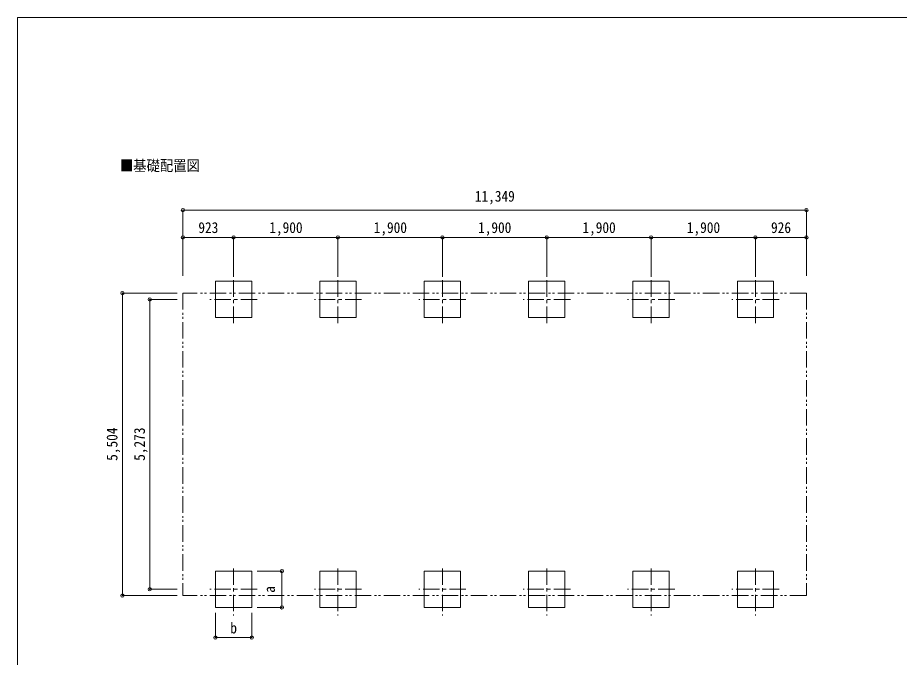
# Model space of a CAD drawing. Units: millimetres at full size, sheet at 1:60. Extents: x -16864 to 16864, y -11640 to 11640.
# Drawn here: x -16864 to -814, y 0 to 11640 of the extents above; entities that cross this region are included whole.
import ezdxf
from ezdxf.enums import TextEntityAlignment as Align

# ---------------------------------------------------------------- set-up
doc = ezdxf.new("R2010")
doc.units = ezdxf.units.MM
doc.header["$LTSCALE"] = 60
doc.header["$PDMODE"] = 32
doc.header["$PDSIZE"] = 60
doc.linetypes.add('CHAIN1', pattern=[8, 5, -1, 1, -1])
doc.linetypes.add('DOUBLE_CHAIN1', pattern=[8.8, 5, -1, 0.6, -0.6, 0.6, -1])
for name, color, linetype, lineweight in [('1-2', 134, 'Continuous', 9), ('1-8', 6, 'Continuous', 9), ('1-A', 4, 'CHAIN1', 9), ('F-0', 7, 'Continuous', 9)]:
    doc.layers.add(name, color=color, linetype=linetype, lineweight=lineweight)
doc.layers.add('1-7', color=7, linetype='Continuous')
doc.styles.add('ＭＳ ゴシック', font='')
doc.styles.get('ＭＳ ゴシック').set_extended_font_data('MS Gothic')

msp = doc.modelspace()

# ---------------------------------------------------------------- linework, layer by layer
at = {"layer": '1-2', "color": 6}
for p, q in [((-2506.87, 8139.58), (-13855.87, 8139.58)), ((-12932.87, 7639.58), (-13855.87, 7639.58)), ((-11032.87, 7639.58), (-12932.87, 7639.58)), ((-9132.87, 7639.58), (-11032.87, 7639.58)), ((-7232.87, 7639.58), (-9132.87, 7639.58)), ((-5332.87, 7639.58), (-7232.87, 7639.58)), ((-3432.87, 7639.58), (-5332.87, 7639.58)), ((-2506.87, 7639.58), (-3432.87, 7639.58))]:
    msp.add_line(p, q, dxfattribs=at)
at = {"layer": '1-8'}
for p, q in [((-13855.87, 6941.58), (-13855.87, 8139.58)), ((-2506.87, 6941.58), (-2506.87, 8139.58)), ((-12932.87, 6941.58), (-12932.87, 7639.58)), ((-11032.87, 6941.58), (-11032.87, 7639.58)), ((-9132.87, 6941.58), (-9132.87, 7639.58)), ((-7232.87, 6941.58), (-7232.87, 7639.58)), ((-5332.87, 6941.58), (-5332.87, 7639.58)), ((-3432.87, 6941.58), (-3432.87, 7639.58)), ((-14957.86, 6628.08), (-13958.21, 6628.08)), ((-14957.86, 1124.08), (-14957.86, 6628.08)), ((-14458.21, 6512.58), (-13958.21, 6512.58)), ((-14458.21, 1239.58), (-14458.21, 6512.58)), ((-12053.69, 1569.58), (-12503.69, 1569.58)), ((-12053.69, 1569.58), (-12053.69, 909.58)), ((-14957.86, 1124.08), (-13958.21, 1124.08)), ((-14458.21, 1239.58), (-13958.21, 1239.58)), ((-13262.74, 360.58), (-13262.74, 810.58)), ((-12602.69, 360.58), (-12602.69, 810.58)), ((-12053.69, 909.58), (-12503.69, 909.58)), ((-12602.69, 360.58), (-13262.74, 360.58))]:
    msp.add_line(p, q, dxfattribs=at)
for p in [(-13855.87, 8139.58), (-2506.87, 8139.58), (-13855.87, 7639.58), (-12932.87, 7639.58), (-11032.87, 7639.58), (-9132.87, 7639.58), (-7232.87, 7639.58), (-5332.87, 7639.58), (-3432.87, 7639.58), (-2506.87, 7639.58), (-14957.86, 6628.08), (-14458.21, 6512.58), (-12053.69, 1569.58), (-14957.86, 1124.08), (-14458.21, 1239.58), (-12053.69, 909.58), (-13262.74, 360.58), (-12602.69, 360.58)]:
    msp.add_point(p, dxfattribs=at)
at = {"layer": '1-A'}
for p, q in [((-12932.74, 6082.58), (-12932.74, 6942.58)), ((-11032.74, 6082.58), (-11032.74, 6942.58)), ((-9132.74, 6082.58), (-9132.74, 6942.58)), ((-7232.74, 6082.58), (-7232.74, 6942.58)), ((-5332.74, 6082.58), (-5332.74, 6942.58)), ((-3432.74, 6082.58), (-3432.74, 6942.58)), ((-12502.69, 6512.58), (-13362.74, 6512.58)), ((-10602.69, 6512.58), (-11462.74, 6512.58)), ((-8702.69, 6512.58), (-9562.74, 6512.58)), ((-6802.69, 6512.58), (-7662.74, 6512.58)), ((-4902.69, 6512.58), (-5762.74, 6512.58)), ((-3002.69, 6512.58), (-3862.74, 6512.58)), ((-12932.74, 1619.58), (-12932.74, 759.58)), ((-11032.74, 1619.58), (-11032.74, 759.58)), ((-9132.74, 1619.58), (-9132.74, 759.58)), ((-7232.74, 1619.58), (-7232.74, 759.58)), ((-5332.74, 1619.58), (-5332.74, 759.58)), ((-3432.74, 1619.58), (-3432.74, 759.58)), ((-12502.69, 1239.58), (-13362.74, 1239.58)), ((-10602.69, 1239.58), (-11462.74, 1239.58)), ((-8702.69, 1239.58), (-9562.74, 1239.58)), ((-6802.69, 1239.58), (-7662.74, 1239.58)), ((-4902.69, 1239.58), (-5762.74, 1239.58)), ((-3002.69, 1239.58), (-3862.74, 1239.58))]:
    msp.add_line(p, q, dxfattribs=at)
at = {"layer": '1-A', "color": 7, "linetype": 'DOUBLE_CHAIN1'}
for p, q in [((-2506.87, 6628.08), (-13855.75, 6628.08)), ((-13855.75, 6628.08), (-13855.75, 1124.08))]:
    msp.add_line(p, q, dxfattribs=at)
at = {"layer": '1-A', "linetype": 'Continuous'}
for points in [[(-13262.74, 6182.58), (-12602.69, 6182.58), (-12602.69, 6842.58), (-13262.74, 6842.58)], [(-11362.74, 6182.58), (-10702.69, 6182.58), (-10702.69, 6842.58), (-11362.74, 6842.58)], [(-9462.74, 6182.58), (-8802.69, 6182.58), (-8802.69, 6842.58), (-9462.74, 6842.58)], [(-7562.74, 6182.58), (-6902.69, 6182.58), (-6902.69, 6842.58), (-7562.74, 6842.58)], [(-5662.74, 6182.58), (-5002.69, 6182.58), (-5002.69, 6842.58), (-5662.74, 6842.58)], [(-3762.74, 6182.58), (-3102.69, 6182.58), (-3102.69, 6842.58), (-3762.74, 6842.58)], [(-13262.74, 1569.58), (-12602.69, 1569.58), (-12602.69, 909.58), (-13262.74, 909.58)], [(-11362.74, 1569.58), (-10702.69, 1569.58), (-10702.69, 909.58), (-11362.74, 909.58)], [(-9462.74, 1569.58), (-8802.69, 1569.58), (-8802.69, 909.58), (-9462.74, 909.58)], [(-7562.74, 1569.58), (-6902.69, 1569.58), (-6902.69, 909.58), (-7562.74, 909.58)], [(-5662.74, 1569.58), (-5002.69, 1569.58), (-5002.69, 909.58), (-5662.74, 909.58)], [(-3762.74, 1569.58), (-3102.69, 1569.58), (-3102.69, 909.58), (-3762.74, 909.58)]]:
    msp.add_lwpolyline(points, close=True, dxfattribs=at)
at = {"layer": '1-A', "color": 7, "linetype": 'DOUBLE_CHAIN1'}
msp.add_lwpolyline([(-2506.87, 6628.08), (-2506.87, 1124.08), (-13855.75, 1124.08)], dxfattribs=at)
at = {"layer": 'F-0', "color": 5, "lineweight": 5}
for q in [(-16864.12, -11640), (16015.88, 11640)]:
    msp.add_line((-16864.12, 11640), q, dxfattribs=at)

# ---------------------------------------------------------------- texts
at = {"layer": '1-7', "style": 'ＭＳ ゴシック', "width": 0.9}
msp.add_text('■基礎配置図', height=197.9, dxfattribs=at).set_placement((-15003.31, 8789.97), align=Align.BOTTOM_LEFT)
at = {"layer": '1-8', "color": 7, "style": 'ＭＳ ゴシック', "width": 0.9}
for s, p in [('11,349', (-8541.37, 8232.58)), ('923', (-13574.37, 7661.93)), ('1,900', (-12282.87, 7661.93)), ('1,900', (-10382.87, 7661.93)), ('1,900', (-8482.87, 7661.93)), ('1,900', (-6582.87, 7661.93)), ('1,900', (-4682.87, 7661.93)), ('926', (-3149.87, 7661.93)), ('b', (-12992.71, 376.33))]:
    msp.add_text(s, height=197.9, dxfattribs=at).set_placement(p, align=Align.BOTTOM_LEFT)
for s, p in [('5,504', (-14987.86, 3576.08)), ('5,273', (-14488.21, 3576.08)), ('a', (-12121.19, 1175.01))]:
    msp.add_text(s, height=197.9, rotation=90, dxfattribs=at).set_placement(p, align=Align.BOTTOM_LEFT)

doc.saveas('drawing.dxf')
